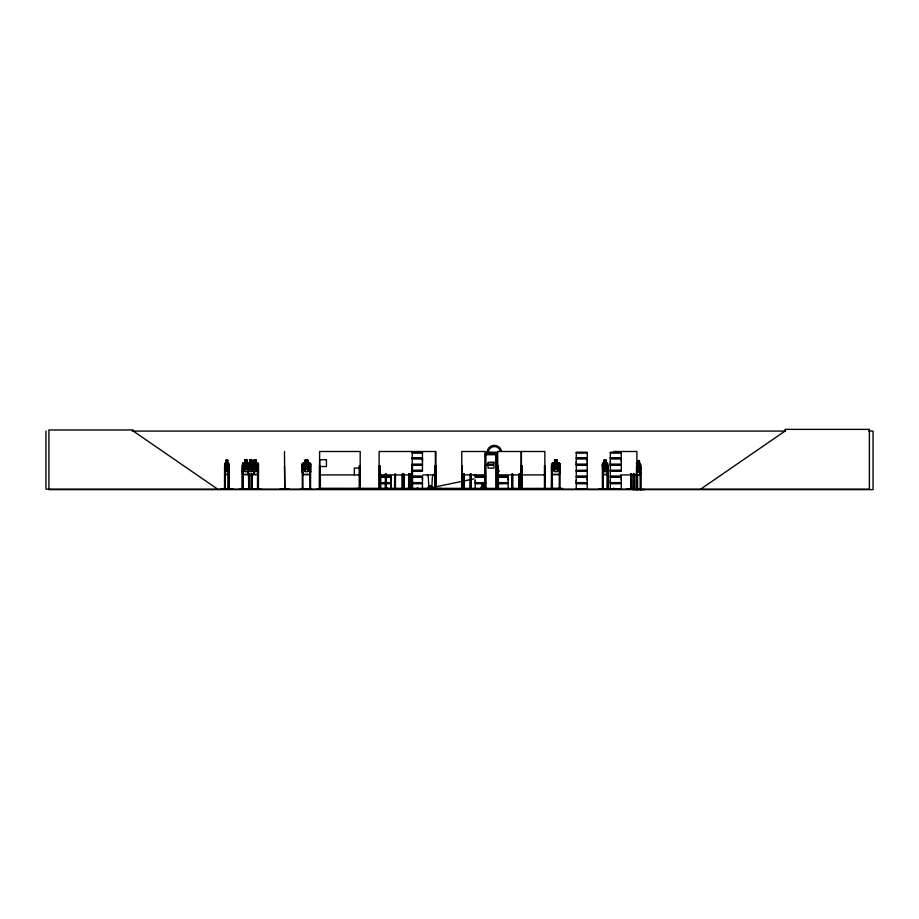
<?xml version="1.0" encoding="UTF-8"?>
<svg xmlns="http://www.w3.org/2000/svg" width="919" height="919" viewBox="0 0 919 919"><rect width="100%" height="100%" fill="white"/><g stroke="black" fill="none" stroke-linecap="round" stroke-linejoin="round"><path stroke-width="1.38" d="M391.08 477.248L391.08 482.636M422.453 479.948L422.453 477.248L410.552 477.248M422.453 461.522L422.453 458.834L412.24 458.834M475.284 482.636L475.284 479.948L475.272 482.636L485.496 482.636M508.184 479.948L508.184 477.248L497.42 477.248M587.241 482.636L576.282 482.636L576.293 479.948M587.241 464.21L576.282 464.21L576.293 461.522M587.23 479.948L587.23 477.248M587.23 461.522L587.23 458.834M610.342 482.636L610.342 479.948M610.342 464.21L610.342 461.522M621.278 479.948L621.278 477.248L610.331 477.248L610.331 482.636L621.29 482.636L621.29 477.248M621.278 461.522L621.278 458.834L610.331 458.834L610.331 464.21L621.29 464.21L621.29 458.834M280.249 488.701L289.037 488.667M431.505 488.931C455.732 487.357 427.059 490.62 432.355 488.448M482.222 489.069L482.452 483.52M380.156 473.986L380.098 488.919M410.506 473.986L410.517 488.919M430.724 486.392L430 486.392L430.712 486.484M587.241 483.716L576.282 483.716L576.247 489.126M610.262 489.092L610.331 483.716L621.29 483.716L621.29 488.908L598.981 489.069L611.422 489.069M626.62 488.701L641.152 488.701M640.152 475.054L640.532 464.486L640.221 463.429L637.292 463.429M481.499 489.069L482.337 483.52L481.028 489.069M228.452 474.56L228.923 463.957L227.567 462.946M228.957 471.688L228.544 474.56L225.281 474.56L224.902 471.688L225.396 474.468M632.881 489.586L644.966 489.586M640.842 489.586L640.888 466.209L640.279 466.209L640.233 489.632M481.303 489.069L482.303 483.52M220.744 489.069L232.714 489.08M228.498 489.069L228.498 465.726M501.579 489.069L481.246 489.138M525.3 488.701L509.827 489.08M613.007 489.069L614.099 488.667M458.041 488.69L473.388 489.069M607.804 471.7L607.08 474.468L602.967 474.468M607.114 474.56L607.746 471.688M480.959 489.069L482.257 483.52L484.037 489.069M258.538 471.7L257.676 474.56L243.133 474.56M253.483 474.56L254.345 463.957L253.46 462.946M253.541 474.56L254.345 471.7M375.986 489.08L396.388 488.701L394.883 489.08M376.032 488.69L391.08 488.759L391.08 483.716M410.552 483.716L422.464 483.716L422.464 488.908L399.145 489.023L419.42 488.701M239.56 489.069L244.718 489.069M253.793 489.069L246.832 489.08M309.646 474.468L310.611 471.688M317.193 488.69L321.65 488.667M637.372 463.429L636.867 489.574M637.395 463.532L636.901 464.463M301.145 489.069L302.719 489.069M385.681 489.08L385.773 488.288M576.247 488.931L587.241 488.908L587.23 483.716M224.799 489.138L225.373 462.946M496.811 488.965L496.719 454.009M254.149 469.724L254.965 467.92C255.804 472.515 258.676 470.758 255.436 467.3L256.918 463.992L253.954 464.003M254.931 466.634L256.229 463.969L256.125 469.379L253.954 469.379M247.797 464.29L246.361 467.3L247.866 470.425M602.416 489.138L602.37 463.969L603.013 462.946L604.231 462.946M638.165 463.532L637.556 464.486L638.165 472.171L639.302 472.171L639.911 469.862L639.302 463.532M242.467 489.138L242.409 463.969L243.144 462.946L244.799 462.946M243.179 474.56L242.409 471.7L243.202 462.946M251.484 463.969L252.277 462.946M248.004 462.946L247.257 463.969L247.981 474.56L247.314 463.969L248.061 462.946M302.179 463.969L303.098 462.946L305.028 462.946M427.691 489.126L427.921 488.448M427.944 489.126L429.322 489.138M428.254 489.115L429.058 489.138M496.719 454.193L485.381 454.193M614.064 489.08L614.007 488.288M700.669 489.138L785.033 431.08L785.033 429.368L869.385 429.368L869.385 489.138L45.95 489.138L45.95 431.08M305.119 463.038L303.707 464.003L303.707 469.379L305.119 471.688L307.773 471.688L309.186 469.379L309.186 464.003L307.773 463.038L307.773 460.155L305.108 460.155L305.119 463.038L305.028 460.063L307.865 460.063L307.865 462.946L309.703 462.946L310.702 463.957L310.679 471.7L309.714 474.56L303.052 474.56M261.03 489.069L239.583 488.667L244.776 489.138M321.305 489.08L321.202 488.414M309.91 488.288L309.91 489.138L311.495 489.023L301.179 488.667L302.776 488.655M302.351 489.08L302.19 463.969L302.271 471.688L303.144 474.468L309.657 474.468M432.78 489.092L431.137 489.126L431.804 489.092M551.308 489.08L551.515 465.726L552.308 465.726L552.399 489.138M411.482 488.919L411.678 465.726L412.459 465.726L412.562 488.701M497.42 483.716L508.196 483.716L508.196 488.908L475.249 489.126M432.091 487.633L434.676 487.059M435.962 486.76L474.101 478.845M253.127 463.946L253.759 464.095M132.198 431.08L785.469 431.08M868.742 431.08L873.05 431.08L873.05 489.632L48.914 489.632L48.914 429.977L133.278 429.977L133.278 431.08L217.631 489.138M613.651 451.493L636.901 451.493L636.81 489.632M412.229 452.343L422.476 452.343M486.438 452.343L497.409 452.343M576.27 452.343L587.241 452.343M610.331 452.343L621.301 452.343M412.229 452.55L422.476 452.562L422.453 457.754L412.24 457.754M486.438 452.562L497.409 452.55M485.749 452.757L486.978 452.757A7.375 7.375 0 0 1 501.487 450.838M412.252 452.883L422.453 452.883M486.461 452.883L497.397 452.883M576.293 452.883L587.23 452.883M610.342 452.883L621.278 452.883M485.198 454.043L496.903 454.043L496.719 488.965M485.198 454.687L496.903 454.744M496.662 457.754L497.409 457.754M587.241 457.754L576.282 457.754L576.282 452.562L587.241 452.539L587.23 457.754M610.331 457.754L621.29 457.754L621.29 452.562L610.331 452.55L610.342 457.754M412.171 458.121L422.545 458.121M496.731 458.121L497.478 458.121M576.202 458.121L587.31 458.121M610.262 458.121L621.37 458.121M412.171 458.455L422.545 458.455M496.731 458.455L497.478 458.455M576.202 458.455L587.31 458.455M610.262 458.455L621.37 458.455M496.662 458.834L497.409 458.834M226.304 460.063L225.672 469.379L226.338 471.688L227.602 471.688L228.28 469.379L227.648 460.063L226.212 460.063L226.212 462.946M244.741 460.063L247.131 460.063L247.131 462.946L249.658 462.946M249.6 460.063L252.001 460.063L251.921 463.038L253.035 464.003L253.035 469.379L251.863 471.688L249.681 471.688L248.509 469.379L248.509 464.003L249.681 463.038L249.658 460.063M226.258 460.155L227.602 460.155M247.05 460.155L244.822 460.155L244.822 463.038L243.707 464.003L243.707 469.379L244.879 471.688L247.05 471.688M249.681 460.155L251.921 460.155L251.863 463.038M253.897 460.155L256.125 460.155M554.548 460.155L557.236 460.155L557.236 463.038L558.672 464.003L558.672 469.379L557.236 471.688L554.548 471.688L553.1 469.379L553.1 464.003L554.548 463.038L554.456 460.063L557.328 460.063L557.328 462.946L559.2 462.946L560.211 463.957L560.211 471.7L559.223 474.56L552.457 474.56L551.572 471.7L551.572 463.969L552.491 462.946L554.456 462.946M604.22 460.155L605.966 460.155M225.293 462.946L226.304 462.946M251.944 462.946L253.874 462.946M256.148 462.946L257.711 462.946L258.538 463.957L258.4 489.138M605.943 462.946L607.172 462.946L607.804 463.957L607.654 489.138M225.316 463.038L228.509 463.038L228.877 464.003L228.877 489.138L228.911 488.288L228.165 488.288M243.179 463.038L257.688 463.038M303.121 463.038L309.657 463.038M552.526 463.038L559.154 463.038M602.967 463.038L607.149 463.038L607.666 464.003M224.856 463.969L224.948 471.7M258.48 463.957L257.653 462.946M602.37 463.969L603.002 474.56L607.195 474.56M412.24 464.21L422.464 464.21L422.464 458.834M487.185 464.21L493.342 464.21M496.662 464.21L497.409 464.21M640.566 464.451L640.612 489.632L640.509 488.782M412.171 464.589L422.545 464.589M487.116 464.589L493.365 464.589M496.731 464.589L497.478 464.589M576.202 464.589L587.31 464.589M610.262 464.589L621.37 464.589M412.171 464.922L422.545 464.922M487.116 464.922L493.365 464.922M496.731 464.922L497.478 464.922M576.202 464.922L587.31 464.922M610.262 464.922L621.37 464.922M412.24 465.301L422.464 465.301L422.464 470.482L412.229 470.482L422.453 470.344M487.185 465.301L493.342 465.301M496.662 465.301L497.409 465.301M587.241 465.301L576.282 465.301L576.282 470.482L587.23 470.344M610.331 465.301L621.29 465.301L621.29 470.482L610.227 470.631L621.301 470.769M228.234 465.726L228.877 465.726M258.4 465.726L257.584 465.726L257.504 489.138M284.488 465.726L284.787 489.138M302.075 465.726L302.902 465.726L302.948 489.138M310.588 465.726L309.749 465.726L309.99 489.08M360.191 465.726L359.352 465.726L359.432 489.138M379.122 465.726L379.892 465.726L379.972 489.138M435.893 465.726L436.203 489.138L436.295 488.288M461.775 465.726L462.441 465.726M485.45 465.726L484.795 465.726L484.853 489.138M497.719 465.726L498.374 465.726L498.42 489.138M560.119 465.726L559.326 465.726L559.234 489.138M602.416 465.726L603.151 465.726M636.97 466.209L637.338 489.632L637.246 466.209M359.616 468.07L354.332 468.07L354.332 474.905M496.639 470.344L497.397 470.344M610.342 470.344L621.278 470.344M496.674 470.494L497.409 470.494M412.229 470.769L422.476 470.712M496.651 470.758L498.856 470.758M587.241 470.712L576.167 470.608L587.241 470.482L587.23 465.301M412.229 470.965L422.476 470.965M496.674 470.953L498.833 470.965M621.301 470.965L610.331 470.965L610.342 476.168M412.252 471.298L422.453 471.298M497.432 471.298L498.856 471.298M576.293 471.298L587.23 471.298M610.342 471.298L621.278 471.298M253.954 471.688L256.125 471.688L257.297 469.379L257.297 464.003L256.125 463.038L256.148 460.063L253.816 460.063L253.954 463.038M636.901 472.182L637.395 474.962L636.936 472.171M640.658 472.182L640.233 475.054L637.281 475.054M225.316 474.468L228.509 474.468M243.179 474.468L257.688 474.468M559.154 474.468L552.526 474.468L551.664 471.688M319.628 474.916L360.191 474.916M379.122 474.916L412.24 474.916M422.935 474.916L435.353 474.916M461.775 474.916L485.198 474.916M497.719 474.916L521.13 474.916M521.429 474.916L544.852 474.916M620.486 474.916L636.901 474.916M474.078 475.203L475.996 475.203M380.868 476.168L391.092 476.168M410.552 476.168L422.464 476.168M475.272 476.168L485.496 476.168M497.42 476.168L508.196 476.168M587.241 476.168L576.282 476.168L576.282 470.987L587.241 470.965L587.23 476.168M610.331 476.168L621.29 476.168M380.799 476.547L391.161 476.547M410.471 476.547L422.545 476.547M475.203 476.547L485.565 476.547M496.731 476.547L508.264 476.547M576.202 476.547L587.31 476.547M610.262 476.547L621.37 476.547M380.799 476.881L391.161 476.881M410.471 476.881L422.545 476.881M475.203 476.881L485.565 476.881M496.731 476.881L508.264 476.881M576.202 476.881L587.31 476.881M610.262 476.881L621.37 476.881M380.868 477.248L391.092 477.248L391.092 482.636L380.868 482.636M475.272 477.248L485.496 477.248M410.552 482.636L422.464 482.636L422.464 477.248M497.42 482.636L508.196 482.636L508.196 477.248M380.799 483.003L391.161 483.003M410.471 483.003L422.545 483.003M475.203 483.003L485.565 483.003M496.731 483.003L508.264 483.003M576.202 483.003L587.31 483.003M610.262 483.003L621.37 483.003M380.799 483.337L391.161 483.337M410.471 483.337L422.545 483.337M475.203 483.337L485.565 483.337M496.731 483.337L508.264 483.337M576.202 483.337L587.31 483.337M610.262 483.337L621.37 483.337M380.868 483.716L391.092 483.716L391.092 488.908L376.032 489.023M485.496 483.716L475.272 483.716L475.272 488.908M224.5 488.288L225.281 488.288M243.087 488.288L242.111 488.288L242.111 489.138M251.174 488.288L252.151 488.288M257.504 488.288L258.48 488.288M302.994 488.288L301.983 488.288L301.983 489.138M319.387 488.288L562.451 488.414L562.451 489.138M602.359 488.288L603.209 488.288M630.629 488.288L631.296 488.288M633.076 488.288L633.742 488.288M634.696 488.288L634.041 489.138M636.419 488.288L637.143 488.288M232.668 488.655L220.755 488.667L232.656 489.138M358.019 488.667L362.465 488.701M541.245 488.69L548.873 488.69M552.399 488.529L559.234 488.529M253.805 488.701L246.74 489.138M309.921 488.701L311.495 488.701M396.388 488.701L394.802 488.667M399.145 488.69L422.453 488.759M440.454 488.701L428.277 489.092M475.284 488.759L508.184 488.759M576.293 488.759L587.23 488.759M598.993 488.701L621.278 488.759M247.579 470.781L245.901 467.92C245.132 472.527 242.122 470.746 245.396 467.289L243.937 463.992L245.855 466.634L247.728 463.946M485.864 489.046L485.921 454.009M485.312 489.023L485.198 451.493L461.775 451.493L461.775 489.138M416.916 489.08L417.042 488.288M521.866 488.288L521.912 489.08M409.644 489.08L409.656 473.986M409.38 489.069L409.323 488.288M636.419 489.069L636.511 465.726M224.937 489.069L224.937 473.986M432.309 488.759L432.573 487.231L432.229 488.448M309.68 462.946L310.679 463.957M253.426 463.038L254.207 464.003M248.635 462.946L250.818 466.634C251.588 462.234 254.529 464.015 251.324 467.3C254.448 470.769 251.863 472.492 250.853 467.92C249.968 472.481 247.154 470.769 250.359 467.289L248.589 462.946M640.141 463.429L640.532 464.486M521.866 489.023L521.82 465.726M302.179 471.7L303.075 474.56M482.728 483.52L483.968 489.069M636.626 489.126L636.545 473.986M483.061 488.655L482.578 483.52L483.693 489.069M482.659 483.52L483.497 489.069M640.934 488.782L641.037 489.632M639.429 463.429L639.429 460.545L638.119 460.545L638.245 463.532M639.348 460.545L639.394 463.532M637.579 474.48L637.614 489.632M634.627 473.986L634.661 489.138M634.455 488.288L634.501 489.138M634.34 473.986L634.374 489.138M634.099 473.986L634.225 489.138M633.685 473.986L633.742 489.138M633.501 488.288L633.547 489.138M633.432 473.986L633.398 489.138M633.145 473.986L633.088 489.632M631.238 473.986L631.261 489.138M631.1 489.138L630.985 473.986L630.974 489.138M630.698 473.986L630.675 489.138M613.605 488.288L613.639 489.138M610.342 465.301L610.331 470.482M607.493 473.986L607.436 489.138M605.966 463.038L605.943 460.063L604.162 460.063L604.162 462.946M605.885 460.155L606.781 469.379L605.885 471.688L604.22 471.688L603.323 469.379L603.323 464.003L604.22 463.038L604.231 460.063M603.151 471.229L603.209 489.138M602.91 465.726L602.967 489.138M602.657 471.229L602.784 489.138M602.6 488.288L602.6 489.138M587.23 464.21L587.241 458.834L576.282 458.834L576.282 464.21M587.23 482.636L587.241 477.248L576.282 477.248L576.282 482.636M560.981 488.414L560.935 489.138M560.211 488.288L560.211 489.138M560.119 464.003L560.027 489.138M559.418 488.288L559.418 489.138M552.216 488.288L552.216 489.138M551.607 488.288L551.607 489.138M545.116 489.138L545.116 465.726L544.462 465.726L544.462 489.138M544.898 489.138L544.852 451.493L521.429 451.493L521.383 489.138M544.726 465.726L544.68 489.138M544.416 488.288L544.416 489.138M537.512 488.414L537.512 489.138M522.13 489.138L522.084 465.726L520.74 465.726L520.694 489.138M521.647 488.288L521.647 489.138M521.176 489.138L521.13 451.493L497.719 451.493L497.673 489.138M521.004 465.726L520.958 489.138M519.821 488.288L519.821 489.138M519.591 473.986L519.591 489.138M519.476 488.288L519.488 489.138M519.04 473.986L519.04 489.138M518.89 473.986L518.959 489.138M512.928 488.288L512.928 489.138M512.848 473.986L512.779 489.138M512.595 488.288L512.584 489.138M512.147 473.986L512.274 489.138M511.998 473.986L511.998 489.138M498.109 465.726L498.155 489.138L497.983 465.726M496.237 454.009L496.237 489.138L496.168 454.009M485.485 488.288L485.508 489.138L485.289 454.009M485.06 474.181L485.014 489.138M473.802 488.414L473.802 489.138M471.125 473.986L471.194 489.138L470.965 473.986M470.861 488.288L470.838 489.138M470.562 488.288L470.539 489.138M470.436 473.986L470.356 489.138M470.275 473.986L470.206 489.138M464.44 488.288L464.44 489.138M464.359 473.986L464.29 489.138L464.21 473.986M463.67 473.986L463.773 489.138M463.521 473.986L463.59 489.138M463.44 488.288L463.44 489.138M462.441 474.181L462.487 489.138M462.177 465.726L462.223 489.138M462.039 474.181L462.085 489.138M461.729 488.288L461.729 489.138M435.905 451.493L435.893 489.138M435.859 488.288L435.79 489.138M435.572 489.138L435.572 465.726L434.79 465.726L434.825 489.138M435.422 489.138L435.353 451.493L379.122 451.493L379.145 489.138M435.135 488.288L435.158 489.138M435.009 465.726L434.94 489.138M434.721 488.288L434.721 489.138M431.045 488.448L431.045 485.887L429.701 485.887L429.701 488.448M428.495 488.448L428.151 487.231L428.036 488.759M417.973 488.288L417.892 489.138L417.789 488.288M417.674 488.288L417.685 489.138M417.26 488.288L417.134 489.138M412.24 451.493L412.149 489.138M412.022 488.288L411.988 489.138M411.896 465.726L411.827 489.138M410.414 473.986L410.414 489.138M409.874 488.288L409.863 489.138M409.472 473.986L409.472 489.138M409.254 473.986L409.127 489.138M408.909 473.986L408.909 489.138M408.725 488.288L408.84 489.138M408.691 473.986L408.622 489.138M403.923 473.986L403.992 489.138M403.774 488.288L403.774 489.138M403.705 473.986L403.705 489.138M403.361 473.986L403.487 489.138M403.142 473.986L403.292 489.138M403.016 474.181L403.085 489.138M402.798 474.181L402.867 489.138M402.694 488.288L402.579 489.138M402.442 474.181L402.442 489.138M402.235 474.181L402.235 489.138L402.166 488.288M395.515 488.288L395.572 489.138M395.48 473.986L395.411 489.138M394.722 488.288L394.756 489.138M394.699 473.986L394.561 489.138M387.841 488.529L387.887 489.138M387.646 488.288L387.692 489.138M387.129 488.288L387.117 489.138M386.968 488.288L387.025 489.138M386.198 473.986L386.118 489.138L385.98 473.986M385.647 473.986L385.578 489.138M385.429 473.986L385.36 489.138M380.776 488.288L380.776 489.138M380.719 473.986L380.558 489.138M380.5 473.986L380.363 489.138M380.259 488.288L380.282 489.138M379.685 465.726L379.742 489.138M379.467 488.288L379.581 489.138M379.329 465.726L379.329 489.138M360.271 488.288L360.271 489.138M360.156 489.138L360.191 451.493L319.628 451.493L319.49 489.138L319.467 465.726L320.306 465.726L320.386 489.138M360.041 465.726L360.041 489.138M359.501 465.726L359.501 489.138M359.272 488.288L359.272 489.138M357.399 488.414L357.399 489.138M355.687 488.414L355.687 489.138M320.157 465.726L320.237 489.138M320.03 488.288L320.03 489.138M319.72 488.288L319.743 489.138M310.679 489.138L310.679 488.288L309.669 488.288L309.669 489.138M310.611 464.003L310.53 489.138M310.438 488.288L310.427 489.138M302.753 488.288L302.799 489.138M284.844 489.138L284.488 451.493M258.228 465.726L258.228 489.138L258.101 488.288M257.86 488.288L257.894 489.138M257.757 465.726L257.688 489.138M256.068 460.155L256.068 463.038M252.082 473.986L252.151 489.138M251.898 473.986L251.886 489.138M251.806 488.288L251.772 489.138M251.542 488.288L251.565 489.138M251.438 473.986L251.369 489.138M251.255 473.986L251.312 489.138M249.405 489.138L249.405 488.288L248.429 488.288L248.44 489.138M249.325 473.986L249.221 489.138M249.152 473.986L249.152 489.138M248.693 473.986L248.704 489.138L248.509 472.607M247.073 460.063L247.05 463.038M244.799 460.063L244.741 462.946M242.903 489.138L243.007 465.726L242.191 465.726L242.237 489.138M242.823 465.726L242.696 489.138M228.601 465.726L228.532 489.138M228.234 473.986L228.188 489.138M227.567 460.063L227.521 463.038M225.247 489.138L225.212 465.726L224.569 465.726L224.523 489.138M433.286 474.457A2.929 2.929 0 0 1 432.424 476.524L431.815 487.817L428.897 487.817L428.288 476.524A2.929 2.929 0 0 1 427.427 474.457M488.311 452.757A6.157 6.157 0 0 1 500.43 451.16M639.923 471.102L638.854 468.403L637.786 471.102L638.59 467.771L637.889 464.428L638.831 467.116L639.877 464.474L639.096 467.794L639.923 471.102M228.038 470.608L226.867 467.92L225.672 470.608L226.579 467.289L225.798 463.946L226.844 466.634L227.992 463.992L227.131 467.3L228.038 470.608M606.712 470.608L605.161 467.92L603.588 470.608L604.782 467.289L603.749 463.946L605.127 466.634L606.655 463.992L605.518 467.3L606.712 470.608M308.91 470.608L307.934 470.62L306.441 467.92C305.2 472.32 301.96 471.355 305.832 467.289C302.075 463.98 305.418 462.257 306.383 466.634C307.314 462.257 310.875 463.957 307.003 467.3L308.91 470.608M558.419 470.608L557.488 470.7L555.903 467.92C554.651 472.309 551.354 471.367 555.283 467.289C551.469 463.98 554.869 462.257 555.857 466.634C556.948 462.487 560.383 463.36 556.477 467.3L558.419 470.608M326.429 459.741L319.663 459.741L319.663 466.565L326.429 466.565L326.429 459.741M227.384 460.637L226.568 460.637L226.568 461.602L227.384 461.602L227.384 460.637M246.66 460.637L245.258 460.637L245.258 461.602L246.66 461.602L246.66 460.637M251.473 460.637L250.071 460.637L250.071 461.602L251.473 461.602L251.473 460.637M255.735 460.637L254.333 460.637L254.333 461.602L255.735 461.602L255.735 460.637M307.302 460.637L305.602 460.637L305.602 461.602L307.302 461.602L307.302 460.637M556.753 460.637L555.03 460.637L555.03 461.602L556.753 461.602L556.753 460.637M605.587 460.637L604.518 460.637L604.518 461.602L605.587 461.602L605.587 460.637M639.096 461.131L638.372 461.131L638.372 462.085L639.096 462.085L639.096 461.131M493.928 462.268L488.069 462.268L488.069 468.116L493.928 468.116L493.928 462.268M636.499 462.946L636.787 464.003L636.499 462.946M227.602 464.003L226.338 464.003L226.338 469.379L227.602 469.379L227.602 464.003M247.05 464.003L244.879 464.003L244.879 469.379L247.05 469.379L247.05 464.003M251.863 464.003L249.681 464.003L249.681 469.379L251.863 469.379L251.863 464.003M307.773 464.003L305.119 464.003L305.119 469.379L307.773 469.379L307.773 464.003M557.236 464.003L554.548 464.003L554.548 469.379L557.236 469.379L557.236 464.003M605.885 464.003L604.22 464.003L604.22 469.379L605.885 469.379L605.885 464.003M639.302 464.486L638.165 464.486L638.165 469.862L639.302 469.862L639.302 464.486M607.987 465.726L607.252 465.726L607.252 489.138L607.195 488.288L608.045 488.288L608.045 489.138L607.987 465.726"/></g></svg>
